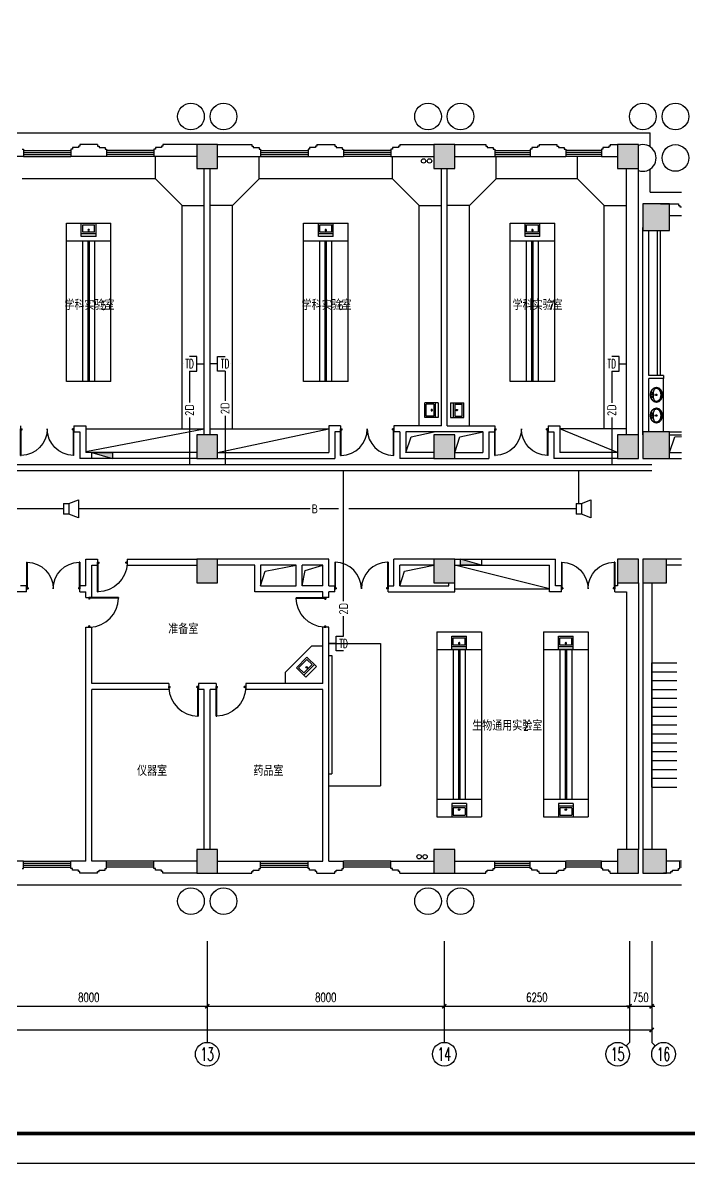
# Model space of a CAD drawing. Extents: x 190999 to 834799, y -200814 to 215286.
# Drawn here: x 381487 to 403976, y 71786 to 110301 of the extents above; entities that cross this region are included whole.
import ezdxf
from ezdxf.enums import TextEntityAlignment as Align

# ---------------------------------------------------------------- set-up
doc = ezdxf.new("R2010")
doc.units = 0
doc.header["$LTSCALE"] = 1000
doc.header["$MEASUREMENT"] = 0
for name, color, linetype in [('00-EQUIP', 3, 'Continuous'), ('00-SIG_TEXT', 7, 'Continuous'), ('00-WIRE-4', 6, 'Continuous'), ('A-卫生间', 250, 'Continuous'), ('A-墙线', 2, 'Continuous'), ('A-外包装修', 250, 'Continuous'), ('A-外窗', 145, 'Continuous'), ('A-家具', 250, 'Continuous'), ('A-门', 167, 'Continuous'), ('AXIS', 3, 'Continuous'), ('AXIS_TEXT', 7, 'Continuous'), ('COLUMN', 2, 'Continuous'), ('EQUIP_消火栓', 6, 'Continuous'), ('PUB_HATCH', 250, 'Continuous'), ('STAIR', 5, 'Continuous'), ('图框', 189, 'Continuous'), ('房间名称', 7, 'Continuous'), ('桥架', 1, 'Continuous'), ('洞口线', 177, 'Continuous'), ('雨水管', 3, 'Continuous')]:
    doc.layers.add(name, color=color, linetype=linetype)
doc.styles.add('-GBCBIGGBENOR', font='GBENOR.shx', dxfattribs={"bigfont": 'GBCBIG.shx'})
doc.styles.add('_COMPLEX', font='COMPLEX.shx', dxfattribs={"width": 0.5})
doc.styles.add('_TCH_AXIS', font='COMPLEX', dxfattribs={"bigfont": 'GBCBIG'})
doc.styles.add('_TCH_DIM', font='SIMPLEX', dxfattribs={"bigfont": 'GBCBIG'})
doc.styles.add('COMPLEX', font='COMPLEX')
doc.styles.add('DIM_FONT', font='SIMPLEX', dxfattribs={"width": 0.7, "bigfont": 'GBCBIG'})
doc.styles.get("Standard").update_dxf_attribs({"font": 'simhei.ttf'})
doc.styles.add('zz-1', font='arial.ttf', dxfattribs={"width": 0.8})
doc.dimstyles.new('DIMN', dxfattribs={"dimtxt": 300, "dimasz": 100, "dimexe": 250, "dimexo": 300, "dimgap": 150, "dimtad": 1, "dimdec": 0, "dimzin": 0, "dimdsep": 46, "dimtxsty": 'DIM_FONT', "dimblk": 'ARCHTICK', "dimcen": 0.09, "dimclrt": 7, "dimazin": 2, "dimtfac": 1, "dimtdec": 0, "dimtix": 1, "dimtmove": 2, "dimatfit": 3, "dimfxl": 0, "dimtolj": 1, "dimtzin": 0, "dimarcsym": 0})

# ---------------------------------------------------------------- blocks, each defined once
blk = doc.blocks.new('TJAD_TK_A0')
at = {"layer": '图框'}
blk.add_line((973, -441.7), (2162, -441.7), dxfattribs=at)
at = {"layer": '图框', "const_width": 1.2}
blk.add_lwpolyline([(2152, -431.7), (2152, 389.3), (998, 389.3), (998, -431.7)], close=True, dxfattribs=at)
blk = doc.blocks.new('m1000')
at = {"layer": 'A-墙线'}
for p, q in [((0, 0), (0, 200)), ((1000, 0), (1000, 200))]:
    blk.add_line(p, q, dxfattribs=at)
at = {"layer": 'A-门'}
for p, q in [((0, 1100), (0, 100)), ((0, 1100), (20, 1100)), ((20, 1100), (20, 150)), ((0, 150), (30, 150)), ((0, 100), (50, 100)), ((30, 150), (30, 130)), ((30, 130), (50, 130)), ((50, 130), (50, 100)), ((950, 130), (950, 100)), ((970, 130), (950, 130)), ((1000, 100), (950, 100)), ((970, 150), (970, 130)), ((1000, 150), (970, 150)), ((1000, 150), (1000, 100))]:
    blk.add_line(p, q, dxfattribs=at)
blk.add_arc((0, 100), 1000, 2.866, 88.854, dxfattribs=at)
blk = doc.blocks.new('m1800')
at = {"layer": 'A-墙线'}
for p, q in [((-900, -100), (-900, 100)), ((900, -100), (900, 100))]:
    blk.add_line(p, q, dxfattribs=at)
at = {"layer": 'A-门'}
for p, q in [((-900, 900), (-900, 0)), ((-900, 900), (-880, 900)), ((-880, 900), (-880, 50)), ((880, 900), (880, 50)), ((900, 900), (880, 900)), ((900, 900), (900, 0)), ((-900, 50), (-870, 50)), ((-900, 0), (-850, 0)), ((-870, 50), (-870, 30)), ((-870, 30), (-850, 30)), ((-850, 30), (-850, 0)), ((850, 30), (850, 0)), ((870, 30), (850, 30)), ((900, 0), (850, 0)), ((870, 50), (870, 30)), ((900, 50), (870, 50))]:
    blk.add_line(p, q, dxfattribs=at)
for centre, start, end in [((-900, 0), 0, 88.7267), ((900, 0), 91.2733, 180)]:
    blk.add_arc(centre, 900, start, end, dxfattribs=at)
blk = doc.blocks.new('手盆')
at = {"layer": 'A-卫生间'}
for p, q in [((113, 12), (46, 16)), ((160, 0), (235, 0)), ((198, -37), (198, 38)), ((113, -11), (46, -16))]:
    blk.add_line(p, q, dxfattribs=at)
for centre, major_axis, ratio, start_param, end_param in [((198, 0), (0, 259), 0.763797, 3.141593, 9.424778), ((194, 0), (0, 259), 0.413212, 0.351725, 1.519021), ((106, 0), (0, 13.9), 0.9, 3.760941, 5.663837), ((194, 0), (0, 259), 0.413212, 1.620217, 2.789865)]:
    blk.add_ellipse(centre, major_axis=major_axis, ratio=ratio, start_param=start_param, end_param=end_param, dxfattribs=at)
for centre, major_axis in [((46, 0), (0, 15.8)), ((56, 71), (0, 20.6)), ((56, 71), (0, 15.6)), ((198, 0), (0, 23.4)), ((56, -71), (0, 20.6)), ((56, -71), (0, 15.6))]:
    blk.add_ellipse(centre, major_axis=major_axis, ratio=0.9, dxfattribs=at)
for points, knots in [([(198, -249), (204, -249), (211, -249), (228, -246), (239, -243), (260, -236), (270, -231), (290, -218), (299, -211), (317, -194), (325, -185), (340, -164), (347, -153), (360, -129), (365, -116), (374, -90), (378, -76), (383, -48), (385, -34), (387, -5), (387, 9), (385, 38), (383, 52), (377, 80), (373, 94), (364, 120), (358, 133), (345, 156), (338, 167), (323, 187), (314, 197), (296, 213), (287, 220), (267, 232), (257, 237), (236, 244), (225, 247), (204, 249), (193, 249), (171, 247), (161, 245), (140, 237), (129, 232), (110, 221), (100, 213), (82, 197), (74, 188), (58, 168), (51, 157), (38, 133), (32, 121), (23, 95), (19, 81), (13, 53), (11, 39), (9, 10), (9, -4), (10, -33), (12, -47), (18, -75), (21, -89), (30, -115), (36, -128), (48, -152), (55, -163), (70, -184), (78, -193), (96, -210), (105, -218), (125, -230), (135, -235), (156, -243), (167, -246), (184, -249), (191, -249), (198, -249)], [0, 0, 0, 0, 0.105369, 0.105369, 0.278747, 0.278747, 0.452125, 0.452125, 0.625504, 0.625504, 0.798882, 0.798882, 0.97226, 0.97226, 1.145639, 1.145639, 1.319017, 1.319017, 1.492395, 1.492395, 1.665774, 1.665774, 1.839152, 1.839152, 2.01253, 2.01253, 2.185909, 2.185909, 2.359287, 2.359287, 2.532665, 2.532665, 2.706044, 2.706044, 2.879422, 2.879422, 3.0528, 3.0528, 3.226179, 3.226179, 3.399557, 3.399557, 3.572935, 3.572935, 3.746313, 3.746313, 3.919692, 3.919692, 4.09307, 4.09307, 4.266448, 4.266448, 4.439827, 4.439827, 4.613205, 4.613205, 4.786583, 4.786583, 4.959962, 4.959962, 5.13334, 5.13334, 5.306718, 5.306718, 5.480097, 5.480097, 5.653475, 5.653475, 5.826853, 5.826853, 6.000232, 6.000232, 6.17361, 6.17361, 6.283185, 6.283185, 6.283185, 6.283185]), ([(119, -185), (121, -187), (123, -188), (130, -193), (135, -196), (146, -202), (152, -205), (163, -209), (169, -210), (180, -213), (186, -214), (194, -214), (196, -214), (198, -214), (204, -214), (209, -214), (222, -212), (229, -210), (241, -206), (245, -204), (254, -200), (259, -197), (269, -191), (275, -187), (286, -178), (291, -173), (300, -162), (304, -158), (314, -145), (319, -137), (327, -123), (329, -118), (334, -107), (336, -101), (341, -89), (343, -83), (346, -71), (348, -64), (351, -49), (352, -40), (354, -22), (355, -13), (355, 5), (355, 14), (354, 32), (352, 41), (349, 58), (348, 66), (343, 81), (341, 89), (335, 104), (332, 111), (326, 125), (322, 132), (314, 144), (310, 150), (301, 162), (296, 167), (287, 177), (281, 181), (272, 189), (267, 192), (256, 199), (250, 202), (238, 207), (233, 209), (223, 211), (217, 212), (205, 214), (198, 214), (186, 213), (181, 213), (171, 211), (166, 210), (151, 205), (141, 200), (128, 191), (123, 188), (119, 185)], [5.740897, 5.740897, 5.740897, 5.740897, 5.780874, 5.780874, 5.896829, 5.896829, 6.012784, 6.012784, 6.128739, 6.128739, 6.240697, 6.240697, 6.283185, 6.283185, 6.283185, 6.399826, 6.399826, 6.5409, 6.5409, 6.634, 6.634, 6.7271, 6.7271, 6.852188, 6.852188, 6.977276, 6.977276, 7.077377, 7.077377, 7.229977, 7.229977, 7.317389, 7.317389, 7.404801, 7.404801, 7.497094, 7.497094, 7.589386, 7.589386, 7.712334, 7.712334, 7.835281, 7.835281, 7.958228, 7.958228, 8.081175, 8.081175, 8.194983, 8.194983, 8.30879, 8.30879, 8.422598, 8.422598, 8.537599, 8.537599, 8.6526, 8.6526, 8.767602, 8.767602, 8.884432, 8.884432, 8.982435, 8.982435, 9.119467, 9.119467, 9.224191, 9.224191, 9.328914, 9.328914, 9.470087, 9.470087, 9.571187, 9.571187, 9.672288, 9.672288, 9.874489, 9.874489, 9.967059, 9.967059, 9.967059, 9.967059])]:
    blk.add_open_spline(points, degree=3, knots=knots, dxfattribs=at)
blk.add_point((46, 0), dxfattribs=at)
blk = doc.blocks.new('$TwtSys$00000434')
for p, q in [((-0.5, 0.5), (-0.5, -0.5)), ((-0.5, -0.5), (0.5, 0.5)), ((0.5, 0.5), (-0.5, 0.5)), ((0.5, -0.5), (0.5, 0.5)), ((-0.5, -0.5), (0.5, -0.5))]:
    blk.add_line(p, q)
blk.add_solid([(0.5, -0.5), (0.5, 0.5), (-0.5, -0.5)])
blk = doc.blocks.new('_ArchTick')
at = {"const_width": 0.5}
blk.add_lwpolyline([(-0.7, -0.7), (0.7, 0.7)], dxfattribs=at)
blk = doc.blocks.new('*D70')
at = {"layer": 'AXIS', "color": 0, "lineweight": -2}
for p, q in [((379712, 78486), (379712, 76836)), ((387712, 78486), (387712, 76836)), ((379712, 77086), (387712, 77086))]:
    blk.add_line(p, q, dxfattribs=at)
at = {"layer": 'Defpoints', "color": 0}
for p in [(379712, 78786), (387712, 78786), (387712, 77086)]:
    blk.add_point(p, dxfattribs=at)
at = {"layer": 'AXIS', "color": 0, "lineweight": -2, "xscale": 100, "yscale": 100, "zscale": 100, "rotation": 180}
blk.add_blockref('_ArchTick', (379712, 77086), dxfattribs=at)
at = {"layer": 'AXIS', "color": 0, "lineweight": -2, "xscale": 100, "yscale": 100, "zscale": 100}
blk.add_blockref('_ArchTick', (387712, 77086), dxfattribs=at)
at = {"layer": 'AXIS', "color": 7, "insert": (383712, 77386), "char_height": 300, "attachment_point": 5, "style": 'DIM_FONT'}
blk.add_mtext('\\A1;8000', dxfattribs=at)
blk = doc.blocks.new('*D71')
at = {"layer": 'AXIS', "color": 0, "lineweight": -2}
for p, q in [((387712, 78486), (387712, 76836)), ((395712, 78486), (395712, 76836)), ((387712, 77086), (395712, 77086))]:
    blk.add_line(p, q, dxfattribs=at)
at = {"layer": 'Defpoints', "color": 0}
for p in [(387712, 78786), (395712, 78786), (395712, 77086)]:
    blk.add_point(p, dxfattribs=at)
at = {"layer": 'AXIS', "color": 0, "lineweight": -2, "xscale": 100, "yscale": 100, "zscale": 100, "rotation": 180}
blk.add_blockref('_ArchTick', (387712, 77086), dxfattribs=at)
at = {"layer": 'AXIS', "color": 0, "lineweight": -2, "xscale": 100, "yscale": 100, "zscale": 100}
blk.add_blockref('_ArchTick', (395712, 77086), dxfattribs=at)
at = {"layer": 'AXIS', "color": 7, "insert": (391712, 77386), "char_height": 300, "attachment_point": 5, "style": 'DIM_FONT'}
blk.add_mtext('\\A1;8000', dxfattribs=at)
blk = doc.blocks.new('*D72')
at = {"layer": 'AXIS', "color": 0, "lineweight": -2}
for p, q in [((395712, 78486), (395712, 76836)), ((401962, 78486), (401962, 76836)), ((395712, 77086), (401962, 77086))]:
    blk.add_line(p, q, dxfattribs=at)
at = {"layer": 'Defpoints', "color": 0}
for p in [(395712, 78786), (401962, 78786), (401962, 77086)]:
    blk.add_point(p, dxfattribs=at)
at = {"layer": 'AXIS', "color": 0, "lineweight": -2, "xscale": 100, "yscale": 100, "zscale": 100, "rotation": 180}
blk.add_blockref('_ArchTick', (395712, 77086), dxfattribs=at)
at = {"layer": 'AXIS', "color": 0, "lineweight": -2, "xscale": 100, "yscale": 100, "zscale": 100}
blk.add_blockref('_ArchTick', (401962, 77086), dxfattribs=at)
at = {"layer": 'AXIS', "color": 7, "insert": (398837, 77386), "char_height": 300, "attachment_point": 5, "style": 'DIM_FONT'}
blk.add_mtext('\\A1;6250', dxfattribs=at)
blk = doc.blocks.new('*D73')
at = {"layer": 'AXIS', "color": 0, "lineweight": -2}
for p, q in [((401962, 78486), (401962, 76836)), ((402712, 78486), (402712, 76836)), ((401962, 77086), (401862, 77086)), ((401962, 77086), (402712, 77086)), ((402712, 77086), (402812, 77086))]:
    blk.add_line(p, q, dxfattribs=at)
at = {"layer": 'Defpoints', "color": 0}
for p in [(401962, 78786), (402712, 78786), (402712, 77086)]:
    blk.add_point(p, dxfattribs=at)
at = {"layer": 'AXIS', "color": 0, "lineweight": -2, "xscale": 100, "yscale": 100, "zscale": 100}
blk.add_blockref('_ArchTick', (401962, 77086), dxfattribs=at)
at = {"layer": 'AXIS', "color": 0, "lineweight": -2, "xscale": 100, "yscale": 100, "zscale": 100, "rotation": 180}
blk.add_blockref('_ArchTick', (402712, 77086), dxfattribs=at)
at = {"layer": 'AXIS', "color": 7, "insert": (402337, 77386), "char_height": 300, "attachment_point": 5, "style": 'DIM_FONT'}
blk.add_mtext('\\A1;750', dxfattribs=at)
blk = doc.blocks.new('*D74')
at = {"layer": 'AXIS', "color": 0, "lineweight": -2}
for p, q in [((329412, 78486), (329412, 76036)), ((402712, 78486), (402712, 76036)), ((329412, 76286), (402712, 76286))]:
    blk.add_line(p, q, dxfattribs=at)
at = {"layer": 'Defpoints', "color": 0}
for p in [(329412, 78786), (402712, 78786), (402712, 76286)]:
    blk.add_point(p, dxfattribs=at)
at = {"layer": 'AXIS', "color": 0, "lineweight": -2, "xscale": 100, "yscale": 100, "zscale": 100, "rotation": 180}
blk.add_blockref('_ArchTick', (329412, 76286), dxfattribs=at)
at = {"layer": 'AXIS', "color": 0, "lineweight": -2, "xscale": 100, "yscale": 100, "zscale": 100}
blk.add_blockref('_ArchTick', (402712, 76286), dxfattribs=at)
at = {"layer": 'AXIS', "color": 7, "insert": (366062, 76586), "char_height": 300, "attachment_point": 5, "style": 'DIM_FONT'}
blk.add_mtext('\\A1;73300', dxfattribs=at)
blk = doc.blocks.new('_AXISO')
blk.add_circle((0, 0), 0.5)
at = {"layer": 'AXIS_TEXT', "style": 'COMPLEX', "width": 1.041667}
blk.add_attdef('A', text='', height=0.56, dxfattribs=at).set_placement((-0.25, -0.28), (0.25, -0.28), align=Align.FIT)
blk = doc.blocks.new('$plan$00001609')
at = {"linetype": 'Continuous'}
for p, q in [((0, -251), (0, 251)), ((0, 251), (450, 251)), ((93, -251), (93, 251)), ((146, -199), (146, 199)), ((146, 199), (397, 199)), ((397, 199), (397, -199)), ((450, 251), (450, -251)), ((0, -251), (450, -251)), ((146, -199), (397, -199))]:
    blk.add_line(p, q, dxfattribs=at)
blk.add_line((238, 2), (238, 0))
blk.add_arc((212, 0), 26, 4.716, 0, dxfattribs=at)
at = {"style": 'zz-1'}
for tag in ['YSIZE', 'XSIZE']:
    blk.add_attdef(tag, (0, 0), '', height=0.5, dxfattribs=at)
blk = doc.blocks.new('_LINKPT1')
at = {"color": 0}
blk.add_line((0, 0), (0, 0), dxfattribs=at)
blk = doc.blocks.new('IO37IMB6')
for p, q in [((-0.5, 0.499), (-0.5, 0.999)), ((0.5, 0.999), (0.5, 0.499)), ((0.5, 0.499), (-0.5, 0.499)), ((0, 0.5), (0, 0))]:
    blk.add_line(p, q)
at = {"xscale": 0.002, "yscale": 0.002, "zscale": 0.002}
for p in [(0, 1.384), (-0.5, 0.499), (0, 0), (0.5, 0.499)]:
    blk.add_blockref('_LINKPT1', p, dxfattribs=at)
at = {"style": '_COMPLEX', "width": 0.6, "flags": 8}
blk.add_attdef('$TEXT$', text='', height=0.6, dxfattribs=at).set_placement((0, 1), align=Align.MIDDLE_CENTER)
at = {"flags": 9}
blk.add_attdef('A', (0, 0), '', height=0.00002, dxfattribs=at)
blk = doc.blocks.new('OS28WV87')
for p, q in [((0, 0.35), (0, -0.35)), ((0, 0.35), (0.35, 0.35)), ((0.35, 0.35), (1, 0.6)), ((0.35, 0.35), (0.35, -0.35)), ((1, 0.6), (1, -0.6)), ((0.35, -0.35), (0, -0.35)), ((1, -0.6), (0.35, -0.35))]:
    blk.add_line(p, q)
at = {"xscale": 0.002, "yscale": 0.002, "zscale": 0.002}
for p in [(0, 0), (0.175, 0.35), (1, 0), (0.175, -0.35)]:
    blk.add_blockref('_LINKPT1', p, dxfattribs=at)
at = {"flags": 9}
blk.add_attdef('A', (0, 0), '', height=0.00002, dxfattribs=at)

msp = doc.modelspace()

# ---------------------------------------------------------------- hatches: boundary and pattern name
at = {"layer": 'PUB_HATCH'}
for points in [[(388061.6, 105386.5), (388061.6, 106186.5), (387361.6, 106186.5), (387361.6, 105386.5)], [(396061.6, 105386.5), (396061.6, 106186.5), (395361.6, 106186.5), (395361.6, 105386.5)], [(402261.6, 105386.5), (402261.6, 106186.5), (401561.6, 106186.5), (401561.6, 105386.5)], [(403311.6, 103286.5), (403311.6, 104186.5), (402411.6, 104186.5), (402411.6, 103286.5)], [(388061.6, 95586.5), (388061.6, 96386.5), (387361.6, 96386.5), (387361.6, 95586.5)], [(396061.6, 95586.5), (396061.6, 96386.5), (395361.6, 96386.5), (395361.6, 95586.5)], [(402261.6, 95586.5), (402261.6, 96386.5), (401561.6, 96386.5), (401561.6, 95586.5)], [(403311.6, 95586.5), (403311.6, 96486.5), (402411.6, 96486.5), (402411.6, 95586.5)], [(388061.6, 91386.5), (388061.6, 92186.5), (387361.6, 92186.5), (387361.6, 91386.5)], [(396061.6, 91386.5), (396061.6, 92186.5), (395361.6, 92186.5), (395361.6, 91386.5)], [(402261.6, 91386.5), (402261.6, 92186.5), (401561.6, 92186.5), (401561.6, 91386.5)], [(403211.6, 91386.5), (403211.6, 92186.5), (402411.6, 92186.5), (402411.6, 91386.5)], [(388061.6, 81586.5), (388061.6, 82386.5), (387361.6, 82386.5), (387361.6, 81586.5)], [(396061.6, 81586.5), (396061.6, 82386.5), (395361.6, 82386.5), (395361.6, 81586.5)], [(402261.6, 81586.5), (402261.6, 82386.5), (401561.6, 82386.5), (401561.6, 81586.5)], [(403211.6, 81586.5), (403211.6, 82386.5), (402411.6, 82386.5), (402411.6, 81586.5)]]:
    msp.add_hatch(color=256, dxfattribs=at).paths.add_polyline_path(points)

# ---------------------------------------------------------------- linework, layer by layer
at = {"layer": '00-WIRE-4'}
for p, q in [((387112.1, 98536.5), (387112.1, 97474.1)), ((388311.1, 98536.5), (388311.1, 97532.2)), ((401362.1, 98536.5), (401362.1, 97468.7)), ((387112.1, 96973.6), (387112.1, 95386.5)), ((388311.1, 97031.6), (388311.1, 95386.5)), ((401362.1, 96968.1), (401362.1, 95386.5)), ((392311.1, 90762.8), (392311.1, 95186.5)), ((400249.1, 94061.5), (400249.1, 95186.5)), ((382861.6, 93886.5), (374143.2, 93886.5)), ((391189.3, 93886.5), (383361.6, 93886.5)), ((392136.1, 93886.5), (391494.3, 93886.5)), ((400161.6, 93886.5), (392486.1, 93886.5)), ((392311.1, 89586.5), (392311.1, 90262.2))]:
    msp.add_line(p, q, dxfattribs=at)
at = {"layer": 'A-卫生间'}
for p, q in [((402911.6, 98386.5), (402911.6, 103286.5)), ((403011.6, 98386.5), (403011.6, 103286.5)), ((403111.6, 96486.5), (403111.6, 98286.5))]:
    msp.add_line(p, q, dxfattribs=at)
at = {"layer": 'A-墙线'}
for p, q in [((381461.6, 106036.5), (381511.6, 106036.5)), ((381511.6, 106036.5), (381511.6, 105786.5)), ((383161.6, 106036.5), (383111.6, 106036.5)), ((383111.6, 106036.5), (383111.6, 105786.5)), ((383161.6, 106086.5), (383161.6, 106036.5)), ((383361.6, 106086.5), (383161.6, 106086.5)), ((383361.6, 106136.5), (383361.6, 106086.5)), ((383411.6, 106136.5), (383361.6, 106136.5)), ((384011.6, 106186.5), (383411.6, 106186.5)), ((383411.6, 106186.5), (383411.6, 106136.5)), ((384011.6, 106186.5), (384011.6, 106136.5)), ((384011.6, 106136.5), (384061.6, 106136.5)), ((384061.6, 106136.5), (384061.6, 106086.5)), ((384061.6, 106086.5), (384261.6, 106086.5)), ((384261.6, 106086.5), (384261.6, 106036.5)), ((384261.6, 106036.5), (384311.6, 106036.5)), ((384311.6, 106036.5), (384311.6, 105786.5)), ((385961.6, 106036.5), (385911.6, 106036.5)), ((385911.6, 106036.5), (385911.6, 105786.5)), ((385961.6, 106086.5), (385961.6, 106036.5)), ((386161.6, 106086.5), (385961.6, 106086.5)), ((386161.6, 106136.5), (386161.6, 106086.5)), ((386211.6, 106136.5), (386161.6, 106136.5)), ((387361.6, 106186.5), (386211.6, 106186.5)), ((386211.6, 106186.5), (386211.6, 106136.5)), ((388061.6, 106186.5), (389211.6, 106186.5)), ((389211.6, 106186.5), (389211.6, 106136.5)), ((389211.6, 106136.5), (389261.6, 106136.5)), ((389261.6, 106136.5), (389261.6, 106086.5)), ((389261.6, 106086.5), (389461.6, 106086.5)), ((389461.6, 106086.5), (389461.6, 106036.5)), ((389461.6, 106036.5), (389511.6, 106036.5)), ((389511.6, 106036.5), (389511.6, 105786.5)), ((391161.6, 106036.5), (391111.6, 106036.5)), ((391111.6, 106036.5), (391111.6, 105786.5)), ((391161.6, 106086.5), (391161.6, 106036.5)), ((391361.6, 106086.5), (391161.6, 106086.5)), ((391361.6, 106136.5), (391361.6, 106086.5)), ((391411.6, 106136.5), (391361.6, 106136.5)), ((391411.6, 106186.5), (392011.6, 106186.5)), ((391411.6, 106186.5), (391411.6, 106136.5)), ((392011.6, 106186.5), (392011.6, 106136.5)), ((392011.6, 106136.5), (392061.6, 106136.5)), ((392061.6, 106136.5), (392061.6, 106086.5)), ((392061.6, 106086.5), (392261.6, 106086.5)), ((392261.6, 106086.5), (392261.6, 106036.5)), ((392261.6, 106036.5), (392311.6, 106036.5)), ((392311.6, 106036.5), (392311.6, 105786.5)), ((393961.6, 106036.5), (393911.6, 106036.5)), ((393911.6, 106036.5), (393911.6, 105786.5)), ((393961.6, 106086.5), (393961.6, 106036.5)), ((394161.6, 106086.5), (393961.6, 106086.5)), ((394161.6, 106136.5), (394161.6, 106086.5)), ((394211.6, 106136.5), (394161.6, 106136.5)), ((394211.6, 106186.5), (395361.6, 106186.5)), ((394211.6, 106186.5), (394211.6, 106136.5)), ((396061.6, 106186.5), (397111.6, 106186.5)), ((397111.6, 106186.5), (397111.6, 106136.5)), ((397111.6, 106136.5), (397161.6, 106136.5)), ((397161.6, 106136.5), (397161.6, 106086.5)), ((397161.6, 106086.5), (397361.6, 106086.5)), ((397361.6, 106086.5), (397361.6, 106036.5)), ((397361.6, 106036.5), (397411.6, 106036.5)), ((397411.6, 106036.5), (397411.6, 105786.5)), ((398661.6, 106036.5), (398611.6, 106036.5)), ((398611.6, 106036.5), (398611.6, 105786.5)), ((398661.6, 106086.5), (398661.6, 106036.5)), ((398861.6, 106086.5), (398661.6, 106086.5)), ((398861.6, 106136.5), (398861.6, 106086.5)), ((398911.6, 106136.5), (398861.6, 106136.5)), ((398911.6, 106186.5), (399511.6, 106186.5)), ((398911.6, 106186.5), (398911.6, 106136.5)), ((399511.6, 106186.5), (399511.6, 106136.5)), ((399511.6, 106136.5), (399561.6, 106136.5)), ((399561.6, 106136.5), (399561.6, 106086.5)), ((399561.6, 106086.5), (399761.6, 106086.5)), ((399761.6, 106086.5), (399761.6, 106036.5)), ((399761.6, 106036.5), (399811.6, 106036.5)), ((399811.6, 106036.5), (399811.6, 105786.5)), ((401061.6, 106036.5), (401011.6, 106036.5)), ((401011.6, 106036.5), (401011.6, 105786.5)), ((401061.6, 106086.5), (401061.6, 106036.5)), ((401261.6, 106086.5), (401061.6, 106086.5)), ((401261.6, 106136.5), (401261.6, 106086.5)), ((401311.6, 106136.5), (401261.6, 106136.5)), ((401311.6, 106186.5), (401561.6, 106186.5)), ((401311.6, 106186.5), (401311.6, 106136.5)), ((381511.6, 105786.5), (380061.6, 105786.5)), ((384311.6, 105786.5), (383111.6, 105786.5)), ((387361.6, 105786.5), (385911.6, 105786.5)), ((388061.6, 105786.5), (389511.6, 105786.5)), ((391111.6, 105786.5), (392311.6, 105786.5)), ((393911.6, 105786.5), (395361.6, 105786.5)), ((396061.6, 105786.5), (397411.6, 105786.5)), ((398611.6, 105786.5), (399811.6, 105786.5)), ((401011.6, 105786.5), (401561.6, 105786.5)), ((387611.6, 96386.5), (387611.6, 105386.5)), ((387811.6, 96386.5), (387811.6, 105386.5)), ((395611.6, 96686.5), (395611.6, 105386.5)), ((395811.6, 96686.5), (395811.6, 105386.5)), ((401861.6, 96386.5), (401861.6, 105386.5)), ((402261.6, 96386.5), (402261.6, 105386.5)), ((403011.6, 104186.5), (403611.6, 104186.5)), ((403611.6, 104186.5), (403611.6, 104136.5)), ((403611.6, 104136.5), (403661.6, 104136.5)), ((403661.6, 104136.5), (403661.6, 104086.5)), ((403661.6, 104086.5), (403711.6, 104086.5)), ((403711.6, 103786.5), (403311.6, 103786.5)), ((402411.6, 96386.5), (402411.6, 103386.5)), ((402611.6, 98386.5), (402611.6, 103286.5)), ((403111.6, 98386.5), (402611.6, 98386.5)), ((402611.6, 96486.5), (402611.6, 98286.5)), ((403111.6, 98286.5), (402611.6, 98286.5)), ((403111.6, 98386.5), (403111.6, 98286.5)), ((383211.6, 96686.5), (383611.6, 96686.5)), ((383611.6, 96686.5), (383611.6, 95786.5)), ((392211.6, 96686.5), (391811.6, 96686.5)), ((391811.6, 96686.5), (391811.6, 95786.5)), ((395611.6, 96686.5), (394011.6, 96686.5)), ((395811.6, 96686.5), (397411.6, 96686.5)), ((399211.6, 96686.5), (399611.6, 96686.5)), ((399611.6, 96686.5), (399611.6, 95786.5)), ((383211.6, 96486.5), (383411.6, 96486.5)), ((383411.6, 96486.5), (383411.6, 95586.5)), ((392211.6, 96486.5), (392011.6, 96486.5)), ((392011.6, 96486.5), (392011.6, 95586.5)), ((394211.6, 96486.5), (394011.6, 96486.5)), ((394211.6, 96486.5), (394211.6, 95586.5)), ((397011.6, 96486.5), (394411.6, 96486.5)), ((394411.6, 96486.5), (394411.6, 95786.5)), ((397011.6, 96486.5), (397011.6, 95786.5)), ((397211.6, 96486.5), (397411.6, 96486.5)), ((397211.6, 96486.5), (397211.6, 95586.5)), ((399211.6, 96486.5), (399411.6, 96486.5)), ((399411.6, 96486.5), (399411.6, 95586.5)), ((403311.6, 96486.5), (403711.6, 96486.5)), ((403311.6, 96386.5), (403711.6, 96386.5)), ((387361.6, 95586.5), (383411.6, 95586.5)), ((387361.6, 95786.5), (383611.6, 95786.5)), ((388061.6, 95786.5), (391811.6, 95786.5)), ((388061.6, 95586.5), (392011.6, 95586.5)), ((395361.6, 95586.5), (394211.6, 95586.5)), ((395361.6, 95786.5), (394411.6, 95786.5)), ((396061.6, 95786.5), (397011.6, 95786.5)), ((396061.6, 95586.5), (397211.6, 95586.5)), ((401561.6, 95586.5), (399411.6, 95586.5)), ((401561.6, 95786.5), (399611.6, 95786.5)), ((403211.6, 95586.5), (403711.6, 95586.5)), ((403311.6, 95786.5), (403711.6, 95786.5)), ((383611.6, 91286.5), (383611.6, 92186.5)), ((383611.6, 92186.5), (384011.6, 92186.5)), ((385011.6, 92186.5), (387361.6, 92186.5)), ((391811.6, 92186.5), (388061.6, 92186.5)), ((391811.6, 91286.5), (391811.6, 92186.5)), ((394011.6, 91286.5), (394011.6, 92186.5)), ((395361.6, 92186.5), (394011.6, 92186.5)), ((396061.6, 92186.5), (399461.6, 92186.5)), ((399461.6, 91286.5), (399461.6, 92186.5)), ((403711.6, 92186.5), (403211.6, 92186.5)), ((383811.6, 90886.5), (383811.6, 91986.5)), ((383811.6, 91986.5), (384011.6, 91986.5)), ((385011.6, 91986.5), (387361.6, 91986.5)), ((389311.6, 91986.5), (388061.6, 91986.5)), ((390711.6, 91986.5), (389511.6, 91986.5)), ((391611.6, 91986.5), (390911.6, 91986.5)), ((391611.6, 91286.5), (391611.6, 91986.5)), ((394211.6, 91286.5), (394211.6, 91986.5)), ((395361.6, 91986.5), (394211.6, 91986.5)), ((396061.6, 91986.5), (399261.6, 91986.5)), ((399261.6, 91086.5), (399261.6, 91986.5)), ((403711.6, 91986.5), (403211.6, 91986.5)), ((381611.6, 91286.5), (381411.6, 91286.5)), ((383611.6, 91286.5), (383411.6, 91286.5)), ((391811.6, 91286.5), (392011.6, 91286.5)), ((393811.6, 91286.5), (394011.6, 91286.5)), ((394211.6, 91286.5), (395861.6, 91286.5)), ((395861.6, 91286.5), (395861.6, 91386.5)), ((396061.6, 91086.5), (396061.6, 91386.5)), ((399661.6, 91286.5), (399461.6, 91286.5)), ((401561.6, 91286.5), (401461.6, 91286.5)), ((401561.6, 91386.5), (401561.6, 91286.5)), ((402261.6, 91386.5), (402261.6, 82386.5)), ((402411.6, 91386.5), (402411.6, 82286.5)), ((402711.6, 91386.5), (402711.6, 82386.5)), ((381611.6, 91086.5), (379361.6, 91086.5)), ((383411.6, 91086.5), (383611.6, 91086.5)), ((383611.6, 90886.5), (383611.6, 91086.5)), ((391611.6, 90886.5), (391611.6, 91086.5)), ((391811.6, 90886.5), (391811.6, 91086.5)), ((392011.6, 91086.5), (391811.6, 91086.5)), ((393811.6, 91086.5), (396061.6, 91086.5)), ((399661.6, 91086.5), (399261.6, 91086.5)), ((401461.6, 91086.5), (401861.6, 91086.5)), ((401861.6, 91086.5), (401861.6, 82386.5)), ((383611.6, 81986.5), (383611.6, 89886.5)), ((383811.6, 87986.5), (383811.6, 89886.5)), ((391611.6, 87986.5), (391611.6, 89886.5)), ((391811.6, 81986.5), (391811.6, 89886.5)), ((386411.6, 87986.5), (383811.6, 87986.5)), ((388011.6, 87986.5), (387411.6, 87986.5)), ((391611.6, 87986.5), (389011.6, 87986.5)), ((383811.6, 81986.5), (383811.6, 87786.5)), ((386411.6, 87786.5), (383811.6, 87786.5)), ((387611.6, 87786.5), (387411.6, 87786.5)), ((387611.6, 82386.5), (387611.6, 87786.5)), ((388011.6, 87786.5), (387811.6, 87786.5)), ((387811.6, 82386.5), (387811.6, 87786.5)), ((391611.6, 87786.5), (389011.6, 87786.5)), ((391611.6, 81986.5), (391611.6, 87786.5)), ((381511.6, 81986.5), (380061.6, 81986.5)), ((381461.6, 81736.5), (381511.6, 81736.5)), ((381511.6, 81736.5), (381511.6, 81986.5)), ((383611.6, 81986.5), (383111.6, 81986.5)), ((383111.6, 81736.5), (383111.6, 81986.5)), ((383161.6, 81736.5), (383111.6, 81736.5)), ((383161.6, 81686.5), (383161.6, 81736.5)), ((383361.6, 81686.5), (383161.6, 81686.5)), ((383361.6, 81636.5), (383361.6, 81686.5)), ((384311.6, 81986.5), (383811.6, 81986.5)), ((384061.6, 81636.5), (384061.6, 81686.5)), ((384061.6, 81686.5), (384261.6, 81686.5)), ((384261.6, 81736.5), (384311.6, 81736.5)), ((384261.6, 81686.5), (384261.6, 81736.5)), ((384311.6, 81736.5), (384311.6, 81986.5)), ((387361.6, 81986.5), (385911.6, 81986.5)), ((385911.6, 81736.5), (385911.6, 81986.5)), ((385961.6, 81736.5), (385911.6, 81736.5)), ((385961.6, 81686.5), (385961.6, 81736.5)), ((386161.6, 81686.5), (385961.6, 81686.5)), ((386161.6, 81636.5), (386161.6, 81686.5)), ((388061.6, 81986.5), (389511.6, 81986.5)), ((389261.6, 81636.5), (389261.6, 81686.5)), ((389261.6, 81686.5), (389461.6, 81686.5)), ((389461.6, 81736.5), (389511.6, 81736.5)), ((389461.6, 81686.5), (389461.6, 81736.5)), ((389511.6, 81736.5), (389511.6, 81986.5)), ((391111.6, 81986.5), (391611.6, 81986.5)), ((391111.6, 81736.5), (391111.6, 81986.5)), ((391161.6, 81736.5), (391111.6, 81736.5)), ((391161.6, 81686.5), (391161.6, 81736.5)), ((391361.6, 81686.5), (391161.6, 81686.5)), ((391361.6, 81636.5), (391361.6, 81686.5)), ((391811.6, 81986.5), (392311.6, 81986.5)), ((392061.6, 81636.5), (392061.6, 81686.5)), ((392061.6, 81686.5), (392261.6, 81686.5)), ((392261.6, 81736.5), (392311.6, 81736.5)), ((392261.6, 81686.5), (392261.6, 81736.5)), ((392311.6, 81736.5), (392311.6, 81986.5)), ((393911.6, 81986.5), (395361.6, 81986.5)), ((393911.6, 81736.5), (393911.6, 81986.5)), ((393961.6, 81736.5), (393911.6, 81736.5)), ((393961.6, 81686.5), (393961.6, 81736.5)), ((394161.6, 81686.5), (393961.6, 81686.5)), ((394161.6, 81636.5), (394161.6, 81686.5)), ((396061.6, 81986.5), (397411.6, 81986.5)), ((397161.6, 81636.5), (397161.6, 81686.5)), ((397161.6, 81686.5), (397361.6, 81686.5)), ((397361.6, 81736.5), (397411.6, 81736.5)), ((397361.6, 81686.5), (397361.6, 81736.5)), ((397411.6, 81736.5), (397411.6, 81986.5)), ((398611.6, 81986.5), (399811.6, 81986.5)), ((398611.6, 81736.5), (398611.6, 81986.5)), ((398661.6, 81736.5), (398611.6, 81736.5)), ((398661.6, 81686.5), (398661.6, 81736.5)), ((398861.6, 81686.5), (398661.6, 81686.5)), ((398861.6, 81636.5), (398861.6, 81686.5)), ((399561.6, 81636.5), (399561.6, 81686.5)), ((399561.6, 81686.5), (399761.6, 81686.5)), ((399761.6, 81736.5), (399811.6, 81736.5)), ((399761.6, 81686.5), (399761.6, 81736.5)), ((399811.6, 81736.5), (399811.6, 81986.5)), ((401011.6, 81986.5), (401561.6, 81986.5)), ((401011.6, 81736.5), (401011.6, 81986.5)), ((401061.6, 81736.5), (401011.6, 81736.5)), ((401061.6, 81686.5), (401061.6, 81736.5)), ((401261.6, 81686.5), (401061.6, 81686.5)), ((401261.6, 81636.5), (401261.6, 81686.5)), ((403661.6, 81986.5), (403211.6, 81986.5)), ((403411.6, 81636.5), (403411.6, 81686.5)), ((403411.6, 81686.5), (403611.6, 81686.5)), ((403611.6, 81736.5), (403661.6, 81736.5)), ((403611.6, 81686.5), (403611.6, 81736.5)), ((403661.6, 81736.5), (403661.6, 81986.5)), ((383411.6, 81636.5), (383361.6, 81636.5)), ((383411.6, 81586.5), (383411.6, 81636.5)), ((384011.6, 81586.5), (383411.6, 81586.5)), ((384011.6, 81586.5), (384011.6, 81636.5)), ((384011.6, 81636.5), (384061.6, 81636.5)), ((386211.6, 81636.5), (386161.6, 81636.5)), ((386211.6, 81586.5), (386211.6, 81636.5)), ((387361.6, 81586.5), (386211.6, 81586.5)), ((388061.6, 81586.5), (389211.6, 81586.5)), ((389211.6, 81586.5), (389211.6, 81636.5)), ((389211.6, 81636.5), (389261.6, 81636.5)), ((391411.6, 81636.5), (391361.6, 81636.5)), ((391411.6, 81586.5), (391411.6, 81636.5)), ((391411.6, 81586.5), (392011.6, 81586.5)), ((392011.6, 81586.5), (392011.6, 81636.5)), ((392011.6, 81636.5), (392061.6, 81636.5)), ((394211.6, 81636.5), (394161.6, 81636.5)), ((394211.6, 81586.5), (394211.6, 81636.5)), ((394211.6, 81586.5), (395361.6, 81586.5)), ((396061.6, 81586.5), (397111.6, 81586.5)), ((397111.6, 81586.5), (397111.6, 81636.5)), ((397111.6, 81636.5), (397161.6, 81636.5)), ((398911.6, 81636.5), (398861.6, 81636.5)), ((398911.6, 81586.5), (398911.6, 81636.5)), ((398911.6, 81586.5), (399511.6, 81586.5)), ((399511.6, 81586.5), (399511.6, 81636.5)), ((399511.6, 81636.5), (399561.6, 81636.5)), ((401311.6, 81636.5), (401261.6, 81636.5)), ((401311.6, 81586.5), (401311.6, 81636.5)), ((401311.6, 81586.5), (401561.6, 81586.5)), ((403361.6, 81586.5), (403111.6, 81586.5)), ((403361.6, 81586.5), (403361.6, 81636.5)), ((403361.6, 81636.5), (403411.6, 81636.5))]:
    msp.add_line(p, q, dxfattribs=at)
for points in [[(391611.6, 91086.5), (389311.6, 91086.5), (389311.6, 91986.5)], [(389511.6, 91986.5), (389511.6, 91286.5), (390711.6, 91286.5), (390711.6, 91986.5)], [(391611.6, 91286.5), (390911.6, 91286.5), (390911.6, 91986.5)]]:
    msp.add_lwpolyline(points, dxfattribs=at)
at = {"layer": 'A-外包装修'}
for p, q in [((339011.6, 106586.5), (402661.6, 106586.5)), ((402661.6, 106110.6), (402661.6, 106586.5)), ((402661.6, 104586.5), (402661.6, 105362.3)), ((402661.6, 104586.5), (403711.6, 104586.5)), ((339011.6, 81186.5), (403711.6, 81186.5))]:
    msp.add_line(p, q, dxfattribs=at)
for centre in [(387161.6, 107136.5), (388261.6, 107136.5), (395161.6, 107136.5), (396261.6, 107136.5), (402411.6, 107136.5), (403511.6, 107136.5), (403511.6, 105736.5), (387161.6, 80636.5), (388261.6, 80636.5), (395161.6, 80636.5), (396261.6, 80636.5)]:
    msp.add_circle(centre, 450, dxfattribs=at)
msp.add_arc((402411.6, 105736.5), 450, 250.52878, 109.47122, dxfattribs=at)
at = {"layer": 'A-外窗'}
for p, q in [((381511.6, 105986.5), (383111.6, 105986.5)), ((381511.6, 105916.5), (383111.6, 105916.5)), ((385911.6, 105986.5), (384311.6, 105986.5)), ((385911.6, 105916.5), (384311.6, 105916.5)), ((389511.6, 105986.5), (391111.6, 105986.5)), ((389511.6, 105916.5), (391111.6, 105916.5)), ((393911.6, 105986.5), (392311.6, 105986.5)), ((393911.6, 105916.5), (392311.6, 105916.5)), ((397411.6, 105986.5), (398611.6, 105986.5)), ((397411.6, 105916.5), (398611.6, 105916.5)), ((401011.6, 105986.5), (399811.6, 105986.5)), ((401011.6, 105916.5), (399811.6, 105916.5)), ((381511.6, 105856.5), (383111.6, 105856.5)), ((381511.6, 105786.5), (383111.6, 105786.5)), ((385911.6, 105856.5), (384311.6, 105856.5)), ((385911.6, 105786.5), (384311.6, 105786.5)), ((389511.6, 105856.5), (391111.6, 105856.5)), ((389511.6, 105786.5), (391111.6, 105786.5)), ((393911.6, 105856.5), (392311.6, 105856.5)), ((393911.6, 105786.5), (392311.6, 105786.5)), ((397411.6, 105856.5), (398611.6, 105856.5)), ((397411.6, 105786.5), (398611.6, 105786.5)), ((401011.6, 105856.5), (399811.6, 105856.5)), ((401011.6, 105786.5), (399811.6, 105786.5)), ((381511.6, 81986.5), (383111.6, 81986.5)), ((381511.6, 81916.5), (383111.6, 81916.5)), ((381511.6, 81856.5), (383111.6, 81856.5)), ((381511.6, 81786.5), (383111.6, 81786.5)), ((385911.6, 81986.5), (384311.6, 81986.5)), ((385911.6, 81916.5), (384311.6, 81916.5)), ((385911.6, 81856.5), (384311.6, 81856.5)), ((385911.6, 81786.5), (384311.6, 81786.5)), ((389511.6, 81986.5), (391111.6, 81986.5)), ((389511.6, 81916.5), (391111.6, 81916.5)), ((389511.6, 81856.5), (391111.6, 81856.5)), ((389511.6, 81786.5), (391111.6, 81786.5)), ((393911.6, 81986.5), (392311.6, 81986.5)), ((393911.6, 81916.5), (392311.6, 81916.5)), ((393911.6, 81856.5), (392311.6, 81856.5)), ((393911.6, 81786.5), (392311.6, 81786.5)), ((397411.6, 81986.5), (398611.6, 81986.5)), ((397411.6, 81916.5), (398611.6, 81916.5)), ((397411.6, 81856.5), (398611.6, 81856.5)), ((397411.6, 81786.5), (398611.6, 81786.5)), ((401011.6, 81986.5), (399811.6, 81986.5)), ((401011.6, 81916.5), (399811.6, 81916.5)), ((401011.6, 81856.5), (399811.6, 81856.5)), ((401011.6, 81786.5), (399811.6, 81786.5)), ((403711.6, 81986.5), (403661.6, 81986.5)), ((403711.6, 81916.5), (403661.6, 81916.5)), ((403711.6, 81856.5), (403661.6, 81856.5)), ((403711.6, 81786.5), (403661.6, 81786.5))]:
    msp.add_line(p, q, dxfattribs=at)
at = {"layer": 'A-家具'}
for p, q in [((385961.6, 105036.5), (385961.6, 105786.5)), ((389461.6, 105036.5), (389461.6, 105786.5)), ((393961.6, 105036.5), (393961.6, 105786.5)), ((397461.6, 105036.5), (397461.6, 105786.5)), ((400211.6, 105036.5), (400211.6, 105786.5)), ((385961.6, 105036.5), (381461.6, 105036.5)), ((385961.6, 105036.5), (386861.6, 104136.5)), ((389461.6, 105036.5), (388561.6, 104136.5)), ((393961.6, 105036.5), (389461.6, 105036.5)), ((393961.6, 105036.5), (394861.6, 104136.5)), ((397461.6, 105036.5), (396561.6, 104136.5)), ((400211.6, 105036.5), (397461.6, 105036.5)), ((400211.6, 105036.5), (401111.6, 104136.5)), ((386861.6, 96586.5), (386861.6, 104136.5)), ((386861.6, 104136.5), (387611.6, 104136.5)), ((388561.6, 104136.5), (387811.6, 104136.5)), ((388561.6, 96586.5), (388561.6, 104136.5)), ((394861.6, 96686.5), (394861.6, 104136.5)), ((394861.6, 104136.5), (395611.6, 104136.5)), ((396561.6, 104136.5), (395811.6, 104136.5)), ((396561.6, 96686.5), (396561.6, 104136.5)), ((401111.6, 96586.5), (401111.6, 104136.5)), ((401111.6, 104136.5), (401861.6, 104136.5)), ((382961.6, 98186.5), (382961.6, 103536.5)), ((382961.6, 103536.5), (384461.6, 103536.5)), ((384461.6, 98186.5), (384461.6, 103536.5)), ((390961.6, 98186.5), (390961.6, 103536.5)), ((390961.6, 103536.5), (392461.6, 103536.5)), ((392461.6, 98186.5), (392461.6, 103536.5)), ((397936.6, 98186.5), (397936.6, 103536.5)), ((397936.6, 103536.5), (399436.6, 103536.5)), ((399436.6, 98186.5), (399436.6, 103536.5)), ((382961.6, 102936.5), (384461.6, 102936.5)), ((383511.6, 98186.5), (383511.6, 102936.5)), ((383686.6, 98186.5), (383686.6, 102936.5)), ((383736.6, 98186.5), (383736.6, 102936.5)), ((383911.6, 98186.5), (383911.6, 102936.5)), ((390961.6, 102936.5), (392461.6, 102936.5)), ((391511.6, 98186.5), (391511.6, 102936.5)), ((391686.6, 98186.5), (391686.6, 102936.5)), ((391736.6, 98186.5), (391736.6, 102936.5)), ((391911.6, 98186.5), (391911.6, 102936.5)), ((397936.6, 102936.5), (399436.6, 102936.5)), ((398486.6, 98186.5), (398486.6, 102936.5)), ((398661.6, 98186.5), (398661.6, 102936.5)), ((398711.6, 98186.5), (398711.6, 102936.5)), ((398886.6, 98186.5), (398886.6, 102936.5)), ((384461.6, 98186.5), (382961.6, 98186.5)), ((392461.6, 98186.5), (390961.6, 98186.5)), ((399436.6, 98186.5), (397936.6, 98186.5)), ((383611.6, 96586.5), (387611.6, 96586.5)), ((383611.6, 95824.6), (387611.6, 96586.5)), ((387811.6, 96586.5), (391811.6, 96586.5)), ((388061.6, 95786.5), (391811.6, 96586.5)), ((401861.6, 96586.5), (399611.6, 96586.5)), ((401561.6, 95786.5), (399611.6, 96586.5)), ((399261.6, 91186.5), (396061.6, 91986.5)), ((396061.6, 91186.5), (399261.6, 91186.5)), ((395461.6, 89736.5), (395461.6, 83486.5)), ((395461.6, 89736.5), (396961.6, 89736.5)), ((396961.6, 89736.5), (396961.6, 83486.5)), ((399061.6, 89736.5), (399061.6, 83486.5)), ((399061.6, 89736.5), (400561.6, 89736.5)), ((400561.6, 89736.5), (400561.6, 83486.5)), ((390336.6, 88361.5), (391236.6, 89261.5)), ((391236.6, 89261.5), (391611.6, 89261.5)), ((391811.6, 89336.5), (393561.6, 89336.5)), ((393561.6, 89336.5), (393561.6, 84536.5)), ((395461.6, 89136.5), (396961.6, 89136.5)), ((396011.6, 89136.5), (396011.6, 84086.5)), ((396186.6, 89136.5), (396186.6, 84086.5)), ((396236.6, 89136.5), (396236.6, 84086.5)), ((396411.6, 89136.5), (396411.6, 84086.5)), ((399061.6, 89136.5), (400561.6, 89136.5)), ((399611.6, 89136.5), (399611.6, 84086.5)), ((399786.6, 89136.5), (399786.6, 84086.5)), ((399836.6, 89136.5), (399836.6, 84086.5)), ((400011.6, 89136.5), (400011.6, 84086.5)), ((391811.6, 88936.5), (391911.6, 88936.5)), ((391911.6, 88936.5), (391911.6, 84936.5)), ((390336.6, 88361.5), (390336.6, 87986.5)), ((391811.6, 84936.5), (391911.6, 84936.5)), ((391811.6, 84536.5), (393561.6, 84536.5)), ((395461.6, 84086.5), (396961.6, 84086.5)), ((399061.6, 84086.5), (400561.6, 84086.5)), ((395461.6, 83486.5), (396961.6, 83486.5)), ((399061.6, 83486.5), (400561.6, 83486.5))]:
    msp.add_line(p, q, dxfattribs=at)
at = {"layer": 'AXIS'}
for p, q in [((387711.6, 79286.5), (387711.6, 75867.4)), ((395711.6, 79286.5), (395711.6, 75867.4)), ((401961.6, 79286.5), (401961.6, 75867.4)), ((402711.6, 79286.5), (402711.6, 75867.4)), ((401844.5, 75750.2), (401961.6, 75867.4)), ((402828.8, 75750.2), (402711.6, 75867.4))]:
    msp.add_line(p, q, dxfattribs=at)
at = {"layer": 'COLUMN'}
for p, q in [((388061.6, 106186.5), (387361.6, 106186.5)), ((387361.6, 106186.5), (387361.6, 105386.5)), ((388061.6, 105386.5), (388061.6, 106186.5)), ((396061.6, 106186.5), (395361.6, 106186.5)), ((395361.6, 106186.5), (395361.6, 105386.5)), ((396061.6, 105386.5), (396061.6, 106186.5)), ((402261.6, 106186.5), (401561.6, 106186.5)), ((401561.6, 106186.5), (401561.6, 105386.5)), ((402261.6, 105386.5), (402261.6, 106186.5)), ((387361.6, 105386.5), (388061.6, 105386.5)), ((395361.6, 105386.5), (396061.6, 105386.5)), ((401561.6, 105386.5), (402261.6, 105386.5)), ((403311.6, 104186.5), (402411.6, 104186.5)), ((402411.6, 104186.5), (402411.6, 103286.5)), ((403311.6, 103286.5), (403311.6, 104186.5)), ((402411.6, 103286.5), (403311.6, 103286.5)), ((388061.6, 96386.5), (387361.6, 96386.5)), ((387361.6, 96386.5), (387361.6, 95586.5)), ((388061.6, 95586.5), (388061.6, 96386.5)), ((396061.6, 96386.5), (395361.6, 96386.5)), ((395361.6, 96386.5), (395361.6, 95586.5)), ((396061.6, 95586.5), (396061.6, 96386.5)), ((402261.6, 96386.5), (401561.6, 96386.5)), ((401561.6, 96386.5), (401561.6, 95586.5)), ((402261.6, 95586.5), (402261.6, 96386.5)), ((403311.6, 96486.5), (402411.6, 96486.5)), ((402411.6, 96486.5), (402411.6, 95586.5)), ((403311.6, 95586.5), (403311.6, 96486.5)), ((387361.6, 95586.5), (388061.6, 95586.5)), ((395361.6, 95586.5), (396061.6, 95586.5)), ((401561.6, 95586.5), (402261.6, 95586.5)), ((402411.6, 95586.5), (403311.6, 95586.5)), ((388061.6, 92186.5), (387361.6, 92186.5)), ((387361.6, 92186.5), (387361.6, 91386.5)), ((388061.6, 91386.5), (388061.6, 92186.5)), ((396061.6, 92186.5), (395361.6, 92186.5)), ((395361.6, 92186.5), (395361.6, 91386.5)), ((396061.6, 91386.5), (396061.6, 92186.5)), ((402261.6, 92186.5), (401561.6, 92186.5)), ((401561.6, 92186.5), (401561.6, 91386.5)), ((402261.6, 91386.5), (402261.6, 92186.5)), ((403211.6, 92186.5), (402411.6, 92186.5)), ((402411.6, 92186.5), (402411.6, 91386.5)), ((403211.6, 91386.5), (403211.6, 92186.5)), ((387361.6, 91386.5), (388061.6, 91386.5)), ((395361.6, 91386.5), (396061.6, 91386.5)), ((401561.6, 91386.5), (402261.6, 91386.5)), ((402411.6, 91386.5), (403211.6, 91386.5)), ((388061.6, 82386.5), (387361.6, 82386.5)), ((387361.6, 82386.5), (387361.6, 81586.5)), ((388061.6, 81586.5), (388061.6, 82386.5)), ((396061.6, 82386.5), (395361.6, 82386.5)), ((395361.6, 82386.5), (395361.6, 81586.5)), ((396061.6, 81586.5), (396061.6, 82386.5)), ((402261.6, 82386.5), (401561.6, 82386.5)), ((401561.6, 82386.5), (401561.6, 81586.5)), ((402261.6, 81586.5), (402261.6, 82386.5)), ((403211.6, 82386.5), (402411.6, 82386.5)), ((402411.6, 82386.5), (402411.6, 81586.5)), ((403211.6, 81586.5), (403211.6, 82386.5)), ((387361.6, 81586.5), (388061.6, 81586.5)), ((395361.6, 81586.5), (396061.6, 81586.5)), ((401561.6, 81586.5), (402261.6, 81586.5)), ((402411.6, 81586.5), (403211.6, 81586.5))]:
    msp.add_line(p, q, dxfattribs=at)
at = {"layer": 'STAIR'}
for p, q in [((402711.6, 84486.5), (402711.6, 88686.5)), ((402711.6, 88686.5), (403554.1, 88686.5)), ((402711.6, 88386.5), (403554.1, 88386.5)), ((402711.6, 88086.5), (403554.1, 88086.5)), ((402711.6, 87786.5), (403554.1, 87786.5)), ((402711.6, 87486.5), (403554.1, 87486.5)), ((402711.6, 87186.5), (403554.1, 87186.5)), ((402711.6, 86886.5), (403554.1, 86886.5)), ((402711.6, 86586.5), (403554.1, 86586.5)), ((402711.6, 86286.5), (403554.1, 86286.5)), ((402711.6, 85986.5), (403554.1, 85986.5)), ((402711.6, 85686.5), (403554.1, 85686.5)), ((402711.6, 85386.5), (403554.1, 85386.5)), ((402711.6, 85086.5), (403554.1, 85086.5)), ((402711.6, 84786.5), (403554.1, 84786.5)), ((402711.6, 84486.5), (403554.1, 84486.5))]:
    msp.add_line(p, q, dxfattribs=at)
at = {"layer": '桥架'}
for p, q in [((330011.6, 95186.5), (402711.6, 95186.5)), ((335111.6, 95386.5), (402711.6, 95386.5))]:
    msp.add_line(p, q, dxfattribs=at)
at = {"layer": '洞口线', "ltscale": 2}
for points in [[(394411.6, 95786.5), (394589.5, 96312.9), (395372.7, 96486.5)], [(396061.6, 95786.5), (396239.5, 96312.9), (397022.7, 96486.5)], [(403311.6, 95786.5), (403489.5, 96312.9), (403711.6, 96325.3)], [(389511.6, 91286.5), (389665.7, 91784.8), (390711.6, 91986.2)], [(390911.6, 91286.5), (391014.4, 91799.3), (391611.6, 91986.5)], [(394211.6, 91286.5), (394365.7, 91784.8), (395361.6, 91986.2)]]:
    msp.add_lwpolyline(points, dxfattribs=at)
at = {"layer": '雨水管'}
for centre in [(395011.6, 105636.5), (395211.6, 105636.5), (394861.6, 82136.5), (395061.6, 82136.5)]:
    msp.add_circle(centre, 75, dxfattribs=at)

# ---------------------------------------------------------------- block references
for p in [(402671.6, 97736.5), (402671.6, 97036.5)]:
    msp.add_blockref('手盆', p)
at = {"layer": '00-EQUIP'}
ref = msp.add_blockref('IO37IMB6', (387611.6, 98786.5), dxfattribs=dict(at, xscale=-500, yscale=500, zscale=500, rotation=90))
ref.add_attrib('$TEXT$', 'TD', dxfattribs={"layer": '0', "height": 300, "style": '_COMPLEX', "width": 0.6, "flags": 8}).set_placement((387111.6, 98786.5), align=Align.MIDDLE_CENTER)
ref = msp.add_blockref('IO37IMB6', (387811.6, 98786.5), dxfattribs=dict(at, xscale=500, yscale=500, zscale=500, rotation=270))
ref.add_attrib('$TEXT$', 'TD', dxfattribs={"layer": '0', "height": 300, "style": '_COMPLEX', "width": 0.6, "flags": 8}).set_placement((388311.6, 98786.5), align=Align.MIDDLE_CENTER)
ref = msp.add_blockref('IO37IMB6', (401861.6, 98786.5), dxfattribs=dict(at, xscale=-500, yscale=500, zscale=500, rotation=90))
ref.add_attrib('$TEXT$', 'TD', dxfattribs={"layer": '0', "height": 300, "style": '_COMPLEX', "width": 0.6, "flags": 8}).set_placement((401361.6, 98786.5), align=Align.MIDDLE_CENTER)
at = {"layer": '00-EQUIP', "xscale": 500, "yscale": 500, "zscale": 500}
for p in [(382861.6, 93886.5), (400161.6, 93886.5)]:
    msp.add_blockref('OS28WV87', p, dxfattribs=at)
at = {"layer": '00-EQUIP'}
ref = msp.add_blockref('IO37IMB6', (391811.6, 89336.5), dxfattribs=dict(at, xscale=500, yscale=500, zscale=500, rotation=270))
ref.add_attrib('$TEXT$', 'TD', dxfattribs={"layer": '0', "height": 300, "style": '_COMPLEX', "width": 0.6, "flags": 8}).set_placement((392311.6, 89336.5), align=Align.MIDDLE_CENTER)
at = {"layer": 'A-家具'}
for p, rotation in [((383711.6, 103086.5), 90.00000000000001), ((391711.6, 103086.5), 90.00000000000001), ((398686.6, 103086.5), 90.00000000000001), ((395501.4, 97220.2), 180), ((396211.6, 89136.5), 90), ((399811.6, 89136.5), 90)]:
    msp.add_blockref('$plan$00001609', p, dxfattribs=dict(at, rotation=rotation))
at = {"layer": 'A-家具', "yscale": -1}
for p, rotation in [((395921.9, 97220.2), 359.9999999999999), ((391217, 88381.2), 135), ((396211.6, 83936.5), 270), ((399811.6, 83936.5), 270)]:
    msp.add_blockref('$plan$00001609', p, dxfattribs=dict(at, rotation=rotation))
at = {"layer": 'A-门', "xscale": -1}
for name, p, rotation in [('m1800', (382311.6, 96586.5), 180), ('m1800', (398311.6, 96586.5), 180), ('m1000', (384011.6, 92186.5), 180), ('m1000', (391811.6, 90886.5), 90), ('m1000', (388011.6, 87986.5), 180)]:
    msp.add_blockref(name, p, dxfattribs=dict(at, rotation=rotation))
at = {"layer": 'A-门'}
for name, p, rotation in [('m1800', (393111.6, 96586.5), 180), ('m1000', (383611.6, 90886.5), 270), ('m1000', (387411.6, 87986.5), 180)]:
    msp.add_blockref(name, p, dxfattribs=dict(at, rotation=rotation))
at = {"layer": 'A-门', "xscale": -1}
for p in [(382511.6, 91186.5), (400561.6, 91186.5)]:
    msp.add_blockref('m1800', p, dxfattribs=at)
at = {"layer": 'A-门'}
msp.add_blockref('m1800', (392911.6, 91186.5), dxfattribs=at)
at = {"layer": 'AXIS'}
ref = msp.add_blockref('_AXISO', (387711.6, 75467.4), dxfattribs=dict(at, xscale=800, yscale=800, zscale=800))
ref.add_attrib('A', '13', dxfattribs={"layer": 'AXIS_TEXT', "height": 452.55, "style": '_TCH_AXIS', "width": 0.724138}).set_placement((387485.4, 75241.1), (387937.9, 75241.1), align=Align.FIT)
ref = msp.add_blockref('_AXISO', (395711.6, 75467.4), dxfattribs=dict(at, xscale=800, yscale=800, zscale=800))
ref.add_attrib('A', '14', dxfattribs={"layer": 'AXIS_TEXT', "height": 452.55, "style": '_TCH_AXIS', "width": 0.677419}).set_placement((395485.4, 75241.1), (395937.9, 75241.1), align=Align.FIT)
ref = msp.add_blockref('_AXISO', (401561.6, 75467.4), dxfattribs=dict(at, xscale=800, yscale=800, zscale=800))
ref.add_attrib('A', '15', dxfattribs={"layer": 'AXIS_TEXT', "height": 452.55, "style": '_TCH_AXIS', "width": 0.724138}).set_placement((401335.4, 75241.1), (401787.9, 75241.1), align=Align.FIT)
ref = msp.add_blockref('_AXISO', (403111.6, 75467.4), dxfattribs=dict(at, xscale=800, yscale=800, zscale=800))
ref.add_attrib('A', '16', dxfattribs={"layer": 'AXIS_TEXT', "height": 452.55, "style": '_TCH_AXIS', "width": 0.724138}).set_placement((402885.4, 75241.1), (403337.9, 75241.1), align=Align.FIT)
at = {"layer": 'EQUIP_消火栓', "xscale": -700, "yscale": 200, "zscale": 700, "rotation": 180}
msp.add_blockref('$TwtSys$00000434', (384161.9, 95686.5), dxfattribs=at)
at = {"layer": 'EQUIP_消火栓', "xscale": -700, "yscale": 200, "zscale": 700}
msp.add_blockref('$TwtSys$00000434', (396611.6, 92086.5), dxfattribs=at)
at = {"layer": '图框', "xscale": 100, "yscale": 100, "zscale": 100}
msp.add_blockref('TJAD_TK_A0', (212598.6, 115956.8), dxfattribs=at)

# ---------------------------------------------------------------- texts
at = {"layer": '00-SIG_TEXT', "style": '-GBCBIGGBENOR'}
for p in [(388311.1, 97281.9), (387112.1, 97223.8), (401362.1, 97218.4), (392311.1, 90512.5)]:
    msp.add_text('2D', height=300, rotation=90, dxfattribs=at).set_placement(p, align=Align.MIDDLE_CENTER)
msp.add_text('B', height=300, dxfattribs=at).set_placement((391341.8, 93886.5), align=Align.MIDDLE_CENTER)
at = {"layer": '房间名称', "style": '_TCH_DIM'}
for s, p in [('学科实验室', (382892.2, 100604.8)), ('学科实验室', (390897.2, 100604.8)), ('学科实验室', (398017.2, 100604.8)), ('准备室', (386395.1, 89659.7)), ('生物通用实验室', (396654.4, 86395.2)), ('仪器室', (385344.2, 84869.6)), ('药品室', (389268.7, 84869.6))]:
    msp.add_text(s, height=337.59, dxfattribs=at).set_placement(p)
at = {"layer": '房间名称', "style": '_TCH_DIM', "width": 0.705882}
for s, p in [('5', (384120.9, 100604.8)), ('6', (392125.9, 100604.8)), ('7', (399245.9, 100604.8)), ('2', (398374.6, 86395.2))]:
    msp.add_text(s, height=297.5, dxfattribs=at).set_placement(p)

# ---------------------------------------------------------------- dimensions: what is measured, and where the dimension line sits
at = {"layer": 'AXIS'}
for p1, p2, distance, picture, middle in [((329411.6, 78786.5), (402711.6, 78786.5), -2500, '*D74', (366061.6, 76586.5)), ((379711.6, 78786.5), (387711.6, 78786.5), -1700, '*D70', (383711.6, 77386.5)), ((387711.6, 78786.5), (395711.6, 78786.5), -1700, '*D71', (391711.6, 77386.5)), ((395711.6, 78786.5), (401961.6, 78786.5), -1700, '*D72', (398836.6, 77386.5)), ((401961.6, 78786.5), (402711.6, 78786.5), -1700, '*D73', (402336.6, 77386.5))]:
    dim = msp.add_aligned_dim(p1=p1, p2=p2, distance=distance, dimstyle='DIMN', dxfattribs=at)
    dim.commit()
    dim.dimension.update_dxf_attribs({"geometry": picture, "text_midpoint": middle})

doc.saveas('drawing.dxf')
